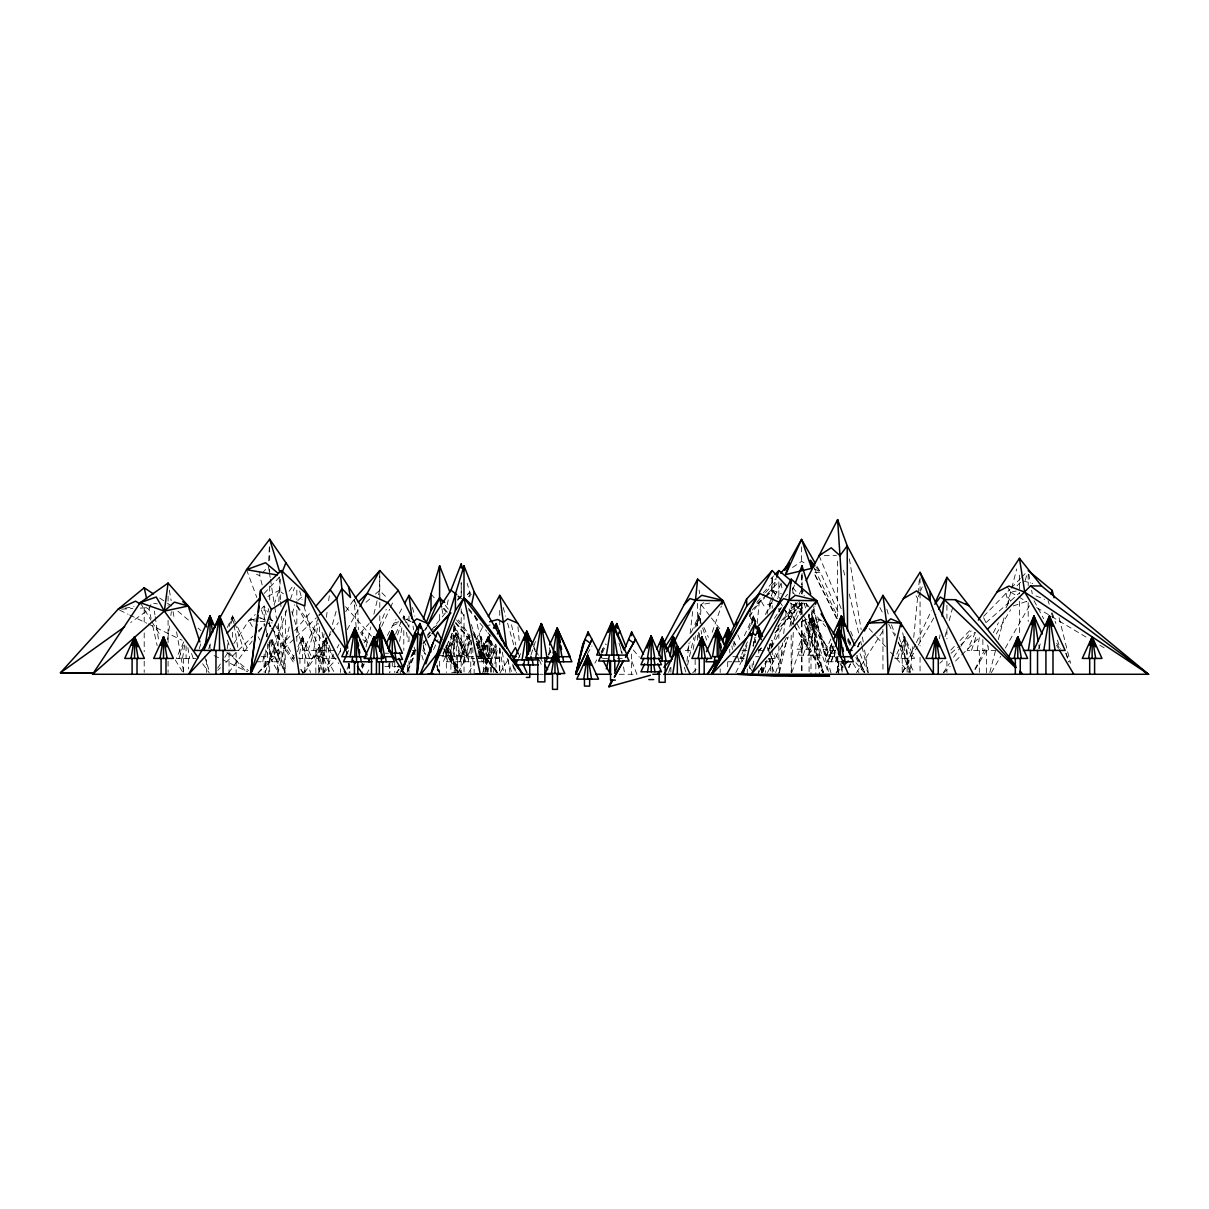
<?xml version="1.0" encoding="UTF-8"?>
<svg xmlns="http://www.w3.org/2000/svg" width="1209" height="1209" viewBox="0 0 1209 1209"><rect width="100%" height="100%" fill="white"/><g stroke="black" fill="none" stroke-linecap="round" stroke-linejoin="round"><path stroke-width="0.75" stroke-dasharray="5 3.75" d="M262.141 584.884L259.799 575.771L259.829 570.769M285.551 611.074L285.097 672.416L281.546 616.409M379.762 572.371L379.566 590.46L378.251 595.916M772.158 577.796L771.357 596.052M277.738 672.4L278.508 622.106M278.826 601.614L280.503 577.781M268.7 560.916L269.35 546.453M699.422 638.488L699.799 630.947M700.177 623.421L701.129 604.591L703.834 602.656M791.275 672.385L793.361 630.947M793.829 621.532L794.691 604.591L797.396 602.656M753.358 664.874L753.706 661.111M757.227 623.527L759.176 602.853L764.617 597.881M912.825 646.649L910.317 672.431L902.262 630.418M913.717 637.43L917.843 595.236M918.009 593.468L919.384 579.368M686.969 661.353L689.085 642.886M690.127 633.652L692.651 611.497M779.276 672.416L782.646 642.886M783.689 633.652L786.424 609.653M801.945 612.933L800.69 609.427L801.491 602.52M762.35 672.4L763 666.824M769.816 609.079L771.13 597.911M939.529 638.79L939.997 634.921M167.673 639.516L169.88 622.907M170.862 615.517L171.346 611.814M318.768 672.431L324.088 633.833M326.37 617.285L327.125 611.769M328.636 600.737L330.163 589.705M182.514 658.437L184.886 644.065M227.201 648.629L228.108 643.188M231.387 623.255L232.596 616.016L236.329 624.207M262.776 661.776L263.955 654.628M266.902 636.78L267.491 633.214L265.965 636.569M309.534 658.437L302.416 636.871L298.85 658.437L312.254 658.437L302.416 636.871L297.867 646.815M313.705 650.427L318.194 623.255M322.697 658.437L325.962 638.669M388.573 666.522L389.147 663.046M399.62 641.375L402.023 626.882M448.297 655.565L452.453 630.403M449.914 656.699L454.629 628.136L467.656 656.699M451.577 661.776L456.292 633.214L469.334 661.776M466.462 656.699L469.999 635.284M468.14 661.776L471.389 642.13M477.721 656.638L480.986 636.871L490.824 658.437M484.371 658.437L487.922 636.871L497.776 658.437M485.64 658.437L489.192 636.871L499.03 658.437L471.147 658.437L472.659 655.112M493.468 672.416L497.745 646.543M695.402 635.934L693.014 650.427L682.979 650.427M697.2 625.068L698.696 616.016L700.933 620.927M752.194 623.255L753.388 616.016L756.381 622.575M806.841 649.233L812.357 615.865L827.576 649.233L797.139 649.233L812.357 615.865L825.324 655.157M808.806 655.157L814.307 621.804L829.54 655.157L799.089 655.157L814.307 621.804L819.823 655.157M834.044 656.699L835.223 649.565M834.422 656.699L835.6 649.565M835.721 661.776L837.187 652.845M836.099 661.776L837.278 654.628M901.098 658.437L904.664 636.871L914.503 658.437L894.811 658.437L904.664 636.871L911.782 658.437M977.189 650.427L979.29 637.747M447.194 604.787L448.343 599.301M687.558 665.101L693.724 637.596M696.188 626.594L701.129 604.591L710.318 602.989M779.473 672.431L787.286 637.596M789.749 626.594L794.691 604.591L803.879 602.989M484.703 672.476L492.592 638.443M361.264 666.975L362.141 663.333M366.055 646.936L370.846 626.897M373.898 614.142L377.828 597.745M767.05 614.127L771.025 597.73M771.463 595.916L776.329 578.839M277.707 674.274L289.737 624.826M292.412 613.84L294.648 604.681M989.823 672.446L995.506 650.548M998.347 639.606L1004.513 615.88M1007.369 604.938L1016.693 569.001M945.03 636.75L947.357 627.819M949.216 620.67L952.949 606.374M762.622 672.476L765.554 661.701M768.984 649.142L771.433 640.181M779.276 611.467L780.243 607.87M319.01 672.491L327.458 642.281M329.452 635.163L330.435 631.612M332.43 624.494L336.903 608.505M1025.156 580.501L1027.68 572.22M406.995 672.491L414.642 647.51M178.962 658.437L184.433 641.843M199.198 648.719L200.906 643.551M208.719 648.719L210.986 641.828M229.181 626.338L232.596 616.016L234.289 621.184M266.373 636.599L267.491 633.214M297.474 651.802L302.416 636.871L305.968 658.437M308.023 650.427L317.121 622.892M319.146 658.437L326.264 636.871L316.426 658.437L336.102 658.437M346.016 654.915L347.195 651.349M397.565 634.952L400.406 626.338M442.962 655.565L446.333 645.349M445.199 656.699L454.629 628.136L465.722 661.776M446.862 661.776L456.292 633.214L461.007 661.776M461.747 656.699L469.409 633.486M463.425 661.776L471.178 638.292M477.706 646.815L480.986 636.871L488.104 658.437M480.804 658.437L487.922 636.871L495.055 658.437M482.074 658.437L489.192 636.871L496.31 658.437M487.333 672.506L496.083 646.029M531.099 654.598L535.632 640.83M548.357 654.915L550.125 649.565M601.462 653.344L603.775 646.316M668.653 672.521L670.39 667.262M687.332 650.427L690.173 641.828M694.722 628.06L698.696 616.016L702.097 626.338M748.839 629.783L753.388 616.016L755.655 622.892M742.613 658.437L748.084 641.843M752.875 645.984L755.837 637.067M801.34 649.233L812.357 615.865L817.858 649.233M803.305 655.157L814.307 621.804L814.307 655.157M830.009 650.427L832.291 643.551M829.329 656.699L832.865 645.984M829.706 656.699L833.243 645.984M831.006 661.776L834.875 650.034M831.384 661.776L835.253 650.034M897.531 658.437L904.664 636.871L908.216 658.437M971.507 650.427L976.615 634.952M1038.667 648.719L1040.934 641.828M274.141 604.712L279.007 590.445L283.39 593.831M762.743 672.491L767.005 659.993M771.266 647.51L777.976 627.894M265.239 672.521L286.926 609.548M290.477 599.196L294.528 587.468M712.222 632.262L721.365 605.996M791.789 672.521L814.926 605.996M775.649 672.582L788.253 637.007M792.651 624.554L800.222 603.215M415.745 650.094L407.116 672.536L415.276 653.903M794.555 585.035L791.819 592.002L794.721 594.299M150.913 604.606L149.039 609.366L130.708 622.484M920.2 592.002L917.495 598.757L916.044 595.841M920.88 590.309L922.225 586.939M801.491 593.876L802.882 590.46L804.257 595.916M362.337 667.428L363.743 663.998M379.218 626.353L386.245 609.245M346.998 669.302L349.749 662.668M361.204 634.937L362.428 631.975L368.987 644.367M850.32 663.877L848.854 667.338L850.32 664.043M857.695 646.573L859.176 643.112M857.68 646.981L860.627 640.166M425.583 630.131L427.064 626.73M848.899 667.428L850.411 663.998M857.906 646.891L860.914 640.045M433.547 649.565L438.036 639.697M183.813 641.843L176.242 658.437L195.918 658.437M227.352 627.486L232.596 616.016L233.79 623.255M294.089 655.112L292.578 658.437L297.278 658.437M318.647 617.648L303.686 650.427L335.089 650.427M338.233 655.112L341.27 648.477M346.56 655.051L348.857 650.019M395.585 634.045L403.806 616.016L409.05 627.486M458.151 656.699L468.88 633.184M459.828 661.776L469.787 639.939M477.207 645.168L480.986 636.871L484.552 658.437M478.084 658.437L487.922 636.871L491.489 658.437M479.353 658.437L489.192 636.871L492.758 658.437M482.633 672.582L495.72 643.883M518.48 658.21L521.547 651.485M548.901 655.051L550.443 651.696M602.43 652.694L606.238 644.352M691.216 632.398L698.696 616.016L699.89 623.255M744.412 635.677L753.388 616.016L754.582 623.255M747.464 641.843L739.893 658.437L744.593 658.437M830.9 638.957L825.671 650.427L835.691 650.427M831.852 643.264L825.717 656.699L841.585 656.699M826.095 656.699L832.23 643.264M834.301 646.649L827.394 661.776L843.64 661.776M827.772 661.776L833.908 648.326M975.391 632.398L967.17 650.427L995.234 650.427M362.685 667.428L364.272 663.998M381.696 626.368L389.615 609.26M390.401 607.553L393.575 600.707M902.382 672.597L915.666 644.17M916.452 642.493L931.308 610.726M974.847 669.287L986.635 646.029M993.36 632.745L998.407 622.786M1005.979 607.825L1008.502 602.853L1019.399 592.924M735.828 672.612L745.122 654.326M765.388 614.459L773.82 597.851M774.667 596.188L781.422 582.889M758.768 672.597L762.214 665.917M771.69 647.54L794.948 602.43M799.255 594.072L802.7 587.393M366.493 674.274L369.168 669.318M387.364 635.496L396.038 619.386M399.302 613.311L402.929 606.555M458.135 672.657L471.48 647.858M475.923 639.606L483.026 626.413M767.488 672.657L786.606 637.113M795.9 619.839L804.771 603.351M323.468 672.612L333.488 654.462M337.13 647.873L338.943 644.563M347.149 629.723L358.982 608.263M468.775 672.672L474.971 661.504M479.399 653.54L490.023 634.393M594.888 663.106L596.657 659.918M601.085 651.938L605.513 643.959M991.38 672.642L1000.674 656.306M1005.314 648.13L1029.464 605.664M902.519 672.642L917.359 646.664M918.281 645.047L935.902 614.202M587.438 653.812L591.957 645.938M975.195 669.438L988.599 646.86M996.261 633.969L1010.633 609.789M302.431 674.274L318.677 647.556L330.813 674.274M500.103 672.763L510.138 656.275M856.501 672.703L884.399 628.65M836.069 672.718L841.056 664.965M217.696 668.124L220.718 663.514M224.753 657.379L227.776 652.769M233.805 643.551L248.903 620.519L255.28 614.504M364.105 642.795L366.342 639.38M398.804 669.287L396.748 672.4L400.511 672.476M424.389 630.493L426.429 627.38M774.425 618.388L781.588 607.523M943.277 672.718L949.473 663.424M953.599 657.228L959.78 647.933M960.823 646.377L971.144 630.886M304.577 672.703L326.717 639.833M327.775 638.261L330.934 633.561M331.991 632.005L338.324 622.605M345.698 611.648L354.146 599.12L357.804 609.427L358.348 629.798M749.248 616.53L759.176 602.853M228.637 672.763L252.152 641.027M258.877 631.959L264.469 624.418M289.042 591.277L293.485 585.277M412.163 653.585L415.715 649.233M427.578 634.755L429.951 631.869M431.129 630.418L447.723 610.152M781.452 620.701L797.033 602.475M785.412 596.853L787.558 594.284M411.362 655.097L415.019 650.774M427.185 636.357L433.275 629.148M434.499 627.713L436.933 624.826M457.622 600.329L461.279 596.007L461.249 582.814M777.765 626.7L797.245 603.639M258.046 672.854L289.828 636.221M294.709 630.584L311.831 610.847M692.697 672.869L696.626 668.804M763.332 592.818L775.725 578.779M399.242 669.635L396.748 672.4L399.272 669.635M411.664 655.852L415.382 651.711M422.833 643.445L426.565 639.304M427.805 637.929L430.283 635.163M758.708 650.835L761.186 648.069M774.848 632.912L803.411 601.19M756.758 602.278L764.3 593.967M765.554 592.591L776.858 580.124M410.607 657.167L415.654 651.636M423.21 643.339L426.989 639.183M428.258 637.793L430.767 635.027M467.309 594.904L469.833 592.123L467.127 583.327M759.01 650.744L761.519 647.979M775.377 632.745L803.108 602.309M323.816 672.899L335.15 660.537M360.342 633.063L369.153 623.451M262.262 573.081L267.219 567.701M264.182 593.453L279.551 577.01M752.104 610.092L766.294 595.07M767.579 593.71L779.185 581.423M770.994 578.627L773.624 575.937M950.833 650.019L954.762 645.969M960.022 640.574L970.51 629.798M983.627 616.318L1009.863 589.388M1011.177 588.042L1020.336 578.627M1021.65 577.282L1025.564 573.247M836.386 672.945L842.99 666.28M1017.041 585.776L1022.119 580.668L1032.728 583.539M943.579 672.945L950.229 666.325M955.548 661.021L979.502 637.188M467.415 594.526L469.833 592.123L470.664 595.78M217.726 670.345L220.431 667.716M225.826 662.472L252.847 636.266M258.242 631.038L264.998 624.479M258.182 672.99L294.739 638.322M296.099 637.037L316.41 617.769M261.643 608.49L264.182 606.087L267.688 612.102M765.977 596.642L772.793 590.445L781.437 593.861M457.47 599.452L461.279 596.007M939.831 663.182L942.627 660.718M951.045 653.328L959.447 645.954M960.853 644.714L974.862 632.398M986.076 622.544L1008.502 602.853L1005.933 593.423L1011.449 602.807M365.964 602.309L370.045 598.757M375.485 594.012L379.566 590.46L387.212 598.138M757.061 603.503L763.846 597.563M765.206 596.385L772.007 590.46L780.938 599.422M297.807 600.495L303.217 595.78M468.457 596.596L471.344 594.299M311.907 658.678L316.017 655.913L323.09 657.273M792.515 567.459L801.643 561.354L806.327 564.074M446.091 649.021L448.463 647.646L444.504 650.397L457.576 672.672L442.162 647.299M267.899 596.43L279.007 590.445M392.577 625.809L402.809 621.139M404.516 620.353L407.932 618.796M801.219 621.91L808.05 618.796L816.936 623.103L819.702 619.325L824.085 621.592M772.249 603.095L763.952 605.936L760.28 599.679M1013.293 605.936L1026.547 601.402M394.028 623.103L398.819 621.758M802.126 620.867L806.917 619.522L812.66 622.378L816.952 618.857L823.646 621.698M255.552 618.902L248.903 620.519L253.527 628.665M1006.916 586.289L1010.679 592.153L1016.134 591.065M125.116 608.157L134.048 606.631M313.373 656.275L319.357 655.58L323.725 658.678M485.217 625.597L490.809 624.977M814.911 572.552L820.412 572.205L839.242 614.731M121.701 609.155L132.899 608.52M140.365 608.097L149.689 607.553M824.296 555.641L836.477 555.641M234.017 650.427L248.298 650.427L237.085 625.854M412.329 650.427L416.183 650.427M742.024 650.427L747.706 650.427M759.071 650.427L769.09 650.427L767.594 647.163M384.749 653.238L388.482 653.238M438.882 655.565L468.412 655.565L455.204 626.625M261.099 656.699L278.856 656.699L271.179 639.893M732.82 656.699L741.132 656.699M755.64 656.699L758.784 656.699M771.176 656.699L767.972 648.296M602.535 658.437L608.807 658.437M617.497 658.437L622.212 658.437M769.226 658.437L770.45 658.437L770.45 674.274M256.127 661.776L280.533 661.776L270.559 639.924M477.57 661.776L485.897 661.776L472.855 633.214M728.241 661.776L731.929 661.776M734.498 661.776L742.81 661.776L740.497 656.699M765.161 661.776L773.488 661.776L767.337 648.311M384.855 666.522L396.008 666.522M539.607 674.274L543.279 674.274M619.295 674.274L636.931 674.274L631.461 660.431M258.303 621.184L248.903 620.519L259.497 617.708L264.423 620.202M260.192 621.32L267.703 621.864L270.892 626.489M153.709 603.276L157.382 603.88M1035.947 595.916L1044.591 599.332M256.489 574.245L259.799 575.771M119.661 610.182L128.078 614.232M129.771 615.049L146.621 623.164M148.314 623.98L182.03 640.196M214.069 655.61L220.809 658.86M222.486 659.661L247.785 671.841M406.813 619.522L411.12 621.668M268.428 618.706L272.947 621.139L271.194 618.116M814.156 568.593L820.412 572.205L816.816 565.963M260.524 617.678L264.831 620.187M362.881 639.697L368.156 642.795M1010.679 592.153L1017.177 596.022M1018.794 596.989L1026.909 601.825M1036.627 607.613L1088.538 638.533M1099.888 645.289L1106.386 649.157M146.047 607.553L149.039 609.366L151.08 618.434M789.976 602.868L800.69 609.427M159.694 598.062L165.89 602.173M167.431 603.2L172.086 606.283M458.241 595.871L462.579 599.316M177.844 611.134L190.826 622.061M198.034 628.136L200.921 630.569M226.884 652.422L248.51 670.632M457.818 596.4L460.236 598.787M268.987 617.149L272.947 621.139M869.075 628.574L875.376 635.496M876.631 636.886L885.472 646.573M890.519 652.119L909.425 672.884M229.937 653.374L247.104 672.869M345.562 606.661L371.48 636.236M633.259 649.943L639.349 657.107M815.969 566.961L820.412 572.205M792.802 587.589L797.653 593.362M806.146 603.487L825.566 626.594M855.912 662.713L864.405 672.824M468.654 609.774L486.728 631.264M487.922 632.7L491.534 637.007M431.024 593.997L435.844 599.74M443.068 608.339L447.889 614.066M455.113 622.665L471.963 642.735M477.993 649.898L497.262 672.839L477.223 648.477M468.563 608.354L473.278 614.081M474.457 615.517L477.993 619.824M444.171 608.354L447.708 612.661M455.974 622.68L470.135 639.878M794.691 604.591L801.537 613.477M802.685 614.958L843.776 668.335M701.129 604.591L710.257 616.439M711.406 617.935L721.682 631.279M741.087 656.472L743.369 659.449M749.066 666.854L753.645 672.793M445.244 605.225L448.63 609.623M456.564 619.915L470.15 637.536M478.084 647.828L497.337 672.793M458.347 619.885L469.485 634.997M476.18 644.065L497.352 672.763M422.651 649.958L426.006 654.507M437.174 669.71L439.411 672.748M202.659 663.741L209.217 672.763M297.278 605.89L338.822 663.635M444.338 648.704L461.097 672.763L446.197 647.314M345.925 651.092L348.071 654.175M271.965 628.03L294.331 660.401M300.724 669.65L302.855 672.733M805.904 603.427L807.808 606.208M852.995 663.424L858.979 672.718M535.647 651.016L538.655 655.671M539.652 657.212L542.645 661.867M443.884 649.46L458.876 672.718M268.715 623.451L270.74 626.625M271.753 628.212L294.996 664.738M780.5 602.853L782.45 606.026M783.417 607.613L793.18 623.481M794.147 625.068L823.405 672.688M140.214 602.656L150.913 620.157M151.896 621.758L160.646 636.07M175.245 659.948L183.043 672.672M772.793 590.445L777.719 598.5M783.628 608.172L793.467 624.297M794.449 625.914L822.981 672.657L796.066 622M1056.5 645.289L1058.434 648.508M446.136 647.51L461.203 672.688M461.294 611.361L465.102 617.814M472.734 630.72L497.519 672.657M274.836 624.358L294.528 658.164M301.101 669.438L302.975 672.657M258.152 636.811L259.995 640.06M265.527 649.837L278.463 672.642M296.93 606.087L335.377 674.274M1034.058 600.767L1043.654 618.736M1056.742 643.233L1059.356 648.13M789.084 608.928L795.19 620.368M879.88 607.553L882.525 612.555M888.706 624.222L894.887 635.904M898.408 642.583L914.306 672.597M445.894 647.692L459.057 672.612M837.353 618.796L814.231 573.398L837.535 620.474M847.63 638.972L851.06 645.697M857.045 657.454L864.752 672.582L857.332 655.565M423.634 640.74L426.173 645.772M437.144 667.564L439.683 672.597M847.554 640.649L850.894 647.374M855.896 657.454L863.407 672.582M814.534 568.895L837.595 616.484M848.31 638.579L850.788 643.672M856.546 655.58L864.798 672.567M983.612 617.648L985.864 622.575M771.025 643.505L772.536 646.815M775.558 653.464L777.84 658.437L771.554 658.437L770.964 654.84M734.241 641.571L735.767 644.941M733.606 641.601L735.132 644.956M703.925 627.486L708.414 637.324M533.668 646.407L535.209 649.777M533.804 648.115L535.345 651.47M539.169 659.857L541.481 664.92M512.661 664.149L516.515 672.582M474.245 634.861L484.22 656.699L441.587 656.699L454.629 628.136L454.629 656.699M519.084 655.565L519.855 657.273M737.883 634.952L740.815 641.783M743.762 648.629L745.228 652.044M819.067 555.641L842.038 610.666M850.652 631.294L854.249 639.878M859.992 653.646L867.896 672.552M795.673 602.671L800.57 614.897M801.265 616.635L823.677 672.521M768.864 658.693L774.349 672.536M512.707 665.615L515.442 672.536L515.442 668.925M436.555 665.615L439.305 672.536M891.456 624.811L895.446 635.042M898.091 641.873L910.029 672.567M447.406 644.82L457.879 672.612M246.56 569.666L256.837 597.563M261.325 609.759L265.179 620.232M272.237 639.395L284.432 672.521M1051.286 612.933L1053.795 619.945M1065.749 653.238L1068.907 662.003M804.469 619.945L823.344 672.521M803.97 603.215L805.844 608.55M808.337 615.653L828.241 672.582M471.223 624.464L488.028 672.491M1048.052 600.692L1049.246 604.198M1052.253 612.963L1055.865 623.466M1066.096 653.253L1069.104 662.003M798.711 600.692L802.323 611.21M805.33 619.96L823.374 672.521L808.851 614.142M1057.407 640.105L1060.248 648.719M849.897 641.828L851.03 645.274M770.193 643.505L771.826 648.477M774.017 655.112L775.12 658.437M768.758 658.391L769.876 661.776M733.107 643.279L734.211 646.634M737.535 656.699L739.213 661.776M702.671 628.06L706.645 640.105M684.279 667.262L686.017 672.521M618.948 643.097L622.333 653.389M549.279 647.722L551.546 654.598M507.145 658.391L511.815 672.506M476.18 643.279L482.285 661.776M464.332 655.565L453.647 623.209L459.344 656.699M403.806 619.643L403.806 616.016L406.088 622.892M414.037 646.996L415.171 650.427M328.999 645.168L333.382 658.437M270.257 641.601L276.921 661.776M234.863 622.892L243.961 650.427M227.473 640.105L230.315 648.719M191.551 653.464L193.198 658.437M204.502 656.306L209.731 672.476M421.79 655.263L423.422 660.446M899.073 637.052L910.135 672.491M291.792 611.497L310.441 672.476M886.862 609.215L888.343 614.429M813.022 609.215L831.414 674.274M503.186 607.477L505.634 616.167M507.599 623.103L514.082 646.044M412.405 607.477L414.868 616.167M423.316 646.044L425.81 654.87M299.696 590.974L302.084 599.483M304.003 606.283L322.622 672.476M268.217 608.595L269.154 612.253M269.622 614.066L271.965 623.194M274.307 632.307L284.614 672.446M1059.099 617.784L1070.554 663.333M806.101 603.215L807.007 606.858M843.489 570.24L844.819 575.726M849.217 593.967L858.919 634.12M860.672 641.42L861.564 645.077M862.002 646.891L868.168 672.446M813.597 606.782L828.649 672.491M475.273 615.865L488.24 672.446M152.697 625.673L157.17 645.591M266.146 614.852L264.182 606.087L264.182 626.353M271.738 639.939L278.977 672.461M441.905 608.792L443.083 614.248M448.917 641.526L455.521 672.446M511.528 624.811L515.82 644.971M749.625 613.794L751.892 624.781M754.552 637.611L755.685 643.112M760.99 668.773L761.746 672.431L761.746 667.126M750.26 609.427L752.633 622.393M761.111 668.713L761.791 672.416M348.207 663.182L349.839 672.416M1028.814 574.124L1030.37 583.055M1031.625 590.204L1032.244 593.77M781.044 583.055L782.299 590.204M169.305 590.128L171.164 600.707M173.053 611.527L174.338 618.917M176.59 631.823L183.692 672.431M1038.788 645.001L1039.377 648.629M987.662 645.001L988.554 650.427M849.383 558.86L861.171 629.602M862.41 637.037L863.332 642.629M864.586 650.064L868.304 672.4M769.181 644.065L770.662 653.041M731.868 645.863L732.458 649.475M701.084 630.509L701.688 634.136M502.324 652.089L505.679 672.416M403.806 616.016L404.411 619.643M406.496 632.322L407.992 641.375M326.551 638.669L329.815 658.437M322.078 632.322L325.07 650.427M268.987 642.251L272.206 661.776M265.814 628.136L267.295 637.067M268.474 644.201L270.529 656.699M234.093 625.068L238.279 650.427M187.863 647.646L189.647 658.437M761.655 666.869L762.516 672.416M620.701 648.372L621.834 655.777M623.557 666.869L624.705 674.274M499.891 648.372L503.609 672.416M423.18 644.684L424.601 653.918M268.458 566.356L270.166 577.509M270.453 579.368L274.473 605.422M274.76 607.281L276.483 618.449M277.632 625.884L284.795 672.416M154.389 611.059L154.918 614.792M155.19 616.666L158.681 640.966M792.439 588.239L793.18 593.679M699.119 590.052L699.618 593.679M811.239 611.558L819.521 674.274M508.218 659.449L509.926 672.416M413.04 626.081L413.523 629.783M349.099 663.091L349.99 672.4M517.966 626.761L519.235 641.375M356.156 627.305L354.146 599.12L354.388 605.936M279.143 577.222L280.518 599.619M280.624 601.493L280.972 607.084M802.051 573.368L802.081 588.451M802.096 590.34L802.096 594.103M1028.194 574.32L1028.194 585.64M1028.194 602.611L1028.194 621.471M1019.474 575.152L1019.474 593.846M1019.474 601.326L1019.474 634.997M986.408 650.427L986.408 674.274M982.872 639.561L982.872 650.427M979.335 650.427L979.335 672.431M946.919 605.301L946.919 618.358M946.919 629.541L946.919 638.851M946.919 661.217L946.919 672.4M920.064 577.993L920.064 591.201M920.064 593.09L920.064 645.954M920.064 657.273L920.064 672.385M907.113 658.437L907.113 672.506M904.664 636.871L904.664 658.437M902.201 658.437L902.201 674.274M882.948 629.164L882.948 672.385M842.114 667.126L842.114 674.274M841.736 665.343L841.736 674.274M838.714 661.776L838.714 674.274M838.336 661.776L838.336 672.491M837.837 657.772L837.837 674.274M837.625 561.127L837.625 615.804M837.625 657.303L837.625 672.385M815.833 655.157L815.833 674.274M812.357 615.865L812.357 649.233M810.997 655.157L810.997 674.274M809.093 614.127L809.093 674.274M802.035 575.182L802.035 584.536M802.035 586.395L802.035 593.876M802.035 603.231L802.035 614.444M802.035 621.925L802.035 672.4M801.552 546.891L801.552 563.757M801.552 574.985L801.552 584.355M801.552 586.229L801.552 593.725M801.552 603.079L801.552 614.323M801.552 621.819L801.552 672.4M791.185 603.397L791.185 625.778M791.185 635.103L791.185 672.4M778.853 581.877L778.853 596.959M778.853 608.263L778.853 612.041M778.853 625.234L778.853 638.443M778.853 645.984L778.853 674.274M772.234 578.098L772.234 595.07M772.234 596.959L772.234 608.263M772.234 640.332L772.234 647.873M772.234 649.762L772.234 672.385M765.539 661.958L765.539 672.506M758.784 649.339L758.784 653.132M758.345 670.693L758.345 674.274M754.945 639.304L754.945 642.976M753.388 616.016L753.388 623.255M753.388 641.375L753.388 648.629M752.179 663.711L752.179 667.232M749.852 665.101L749.852 668.773M747.268 668.985L747.268 674.274M729.783 649.278L729.783 652.845M727.682 661.776L727.682 667.126M720.186 668.909L720.186 672.491M698.696 616.016L698.696 623.255M698.696 632.322L698.696 637.747M697.623 603.397L697.623 625.778M697.623 635.103L697.623 640.694M695.16 659.6L695.16 672.431M670.889 667.232L670.889 674.274M631.642 654.039L631.642 674.274M499.74 610.364L499.74 617.89M499.74 619.764L499.74 625.401M499.74 647.964L499.74 672.385M499.574 648.387L499.574 672.416M496.053 644.82L496.053 672.431M491.655 658.437L491.655 674.274M490.386 658.437L490.386 674.274M489.192 636.871L489.192 658.437M487.922 636.871L487.922 658.437M486.728 658.437L486.728 672.506M485.474 658.437L485.474 674.274M483.449 658.437L483.449 672.506M480.986 636.871L480.986 658.437M474.155 674.274L474.155 661.776L443.265 661.776L456.292 633.214L456.292 661.776M472.855 647.495L472.855 661.776M471.178 640.12L471.178 656.699M470.754 661.776L470.754 674.274M469.833 592.123L469.833 597.594M464.029 614.444L464.029 674.274M461.203 582.662L461.203 597.609M461.203 608.837L461.203 672.4M457.607 661.776L457.607 674.274M457.365 655.565L457.365 672.4L450.912 672.4L450.912 655.565M454.191 661.776L454.191 672.491M453.647 626.806L453.647 655.565M446.333 645.576L446.333 672.476M439.653 614.444L439.653 621.925M439.653 661.187L439.653 674.274M437.598 665.071L437.598 672.431M408.974 616.001L408.974 627.29M408.974 636.675L408.974 642.311M408.974 661.111L408.974 672.385M407.342 665.101L407.342 672.431M403.806 630.509L403.806 650.427M400.27 670.602L400.27 674.274M394.769 662.456L394.769 672.582M392.29 662.759L392.29 666.522M389.887 662.456L389.887 672.582M389.343 663.711L389.343 672.506M379.792 576.209L379.792 608.263M379.792 615.819L379.792 627.123M362.428 631.975L362.428 635.647M362.428 663.227L362.428 672.431M349.023 663.711L349.023 672.506M346.56 651.243L346.56 654.84M340.47 648.281L340.47 651.999M340.47 668.698L340.47 672.416M328.712 658.437L328.712 674.274M326.264 638.669L326.264 658.437M323.8 658.437L323.8 674.274M322.924 650.427L322.924 674.274M319.388 626.882L319.388 650.427M318.677 647.556L318.677 674.274M315.851 650.427L315.851 674.274M304.864 658.437L304.864 672.506M302.416 636.871L302.416 658.437M299.953 658.437L299.953 663.711M296.825 590.113L296.825 599.468M296.825 601.341L296.825 644.352M269.683 546.71L269.683 561.717M269.683 569.227L269.683 576.723M269.683 586.108L269.683 601.115M269.683 621.743L269.683 629.254M269.683 640.498L269.683 672.4M268.791 661.776L268.791 674.274M267.491 643.929L267.491 661.776M265.814 651.167L265.814 656.699M265.391 661.776L265.391 672.491M264.182 653.993L264.182 672.431M236.133 652.271L236.133 674.274M232.596 616.016L232.596 623.255M232.596 632.322L232.596 637.747M229.045 652.271L229.045 674.274M210.003 645.001L210.003 648.629M206.467 659.6L206.467 672.431M188.544 658.437L188.544 668.985M186.08 645.848L186.08 658.437M183.617 658.437L183.617 674.274M168.081 596.113L168.081 605.422M168.081 620.308L168.081 642.629M168.081 661.247L168.081 672.4M144.203 608.459L144.203 625.385M144.203 632.896L144.203 651.711M144.203 661.111L144.203 672.385"/><path stroke-width="1.5" d="M417.105 674.274L420.475 635.39L422.863 631.007L417.105 674.274L417.694 633.063L419.901 623.527L431.084 651.772M259.965 600.692L260.54 590.46L281.365 570.557L305.937 593.423L346.484 674.274L344.293 671.237M305.937 593.423L304.804 605.936L287.576 599.12L271.421 609.427L250.444 674.274L260.54 590.46L271.421 609.427M734.211 626.398L723.194 600.752L697.623 579.156L695.462 600.329L674.864 640.664M942.219 616.394L946.919 577.343L1015.62 665.509M281.365 570.557L287.576 599.12L250.444 674.274L256.867 624.6M257.351 620.927L258.061 615.411M258.545 611.724L259.255 606.208M538.141 674.274L92.549 674.274L164.364 611.119L168.081 583.086L206.633 626.897M130.995 658.437L134.562 636.871L144.4 658.437L124.723 658.437L134.562 636.871L137.856 646.815M159.981 658.437L163.532 636.871L173.371 658.437L153.694 658.437L163.532 636.871L166.827 646.815M205.213 645.001L210.003 616.016L215.232 627.486M213.827 650.427L219.509 616.016L235.211 650.427L203.807 650.427L219.509 616.016L222.35 624.615M350.142 656.699L354.857 628.136L367.113 655.021M351.819 661.776L352.696 656.411M370.407 658.437L373.974 636.871L383.812 658.437L364.121 658.437L373.974 636.871L377.253 646.815M376.845 645.984L379.792 628.136L392.819 656.699L381.364 656.699M377.344 658.21L376.755 661.776L394.497 661.776L381.47 633.214L381.47 661.776M388.769 651.5L392.2 630.705L402.476 653.238L392.2 653.238M522.061 659.857L526.776 631.294L532.912 644.729M523.739 664.92L524.615 659.57M535.632 658.044L541.315 623.617L556.276 656.396M553.072 653.132L557.198 628.136L570.225 656.699L557.198 656.699L557.198 628.136L549.536 644.941M551.425 673.519L554.976 651.953L564.815 673.519L545.138 673.519L554.976 651.953L558.271 661.912M583.705 679.156L587.65 655.278L598.546 679.156L576.753 679.156L587.65 655.278L591.02 665.509M606.389 655.097L611.89 621.743L627.108 655.097L596.672 655.097L611.89 621.743L613.84 627.667M608.339 661.036L609.26 655.474M647.404 658.527L651.137 635.994L661.414 658.527L640.846 658.527L651.137 635.994L652.845 641.193M647.51 664.723L648.659 657.787M647.51 671.811L648.659 664.874M659.132 655.565L662.139 637.309L672.189 659.343M670.073 656.638L673.337 636.871L683.191 658.437M672.703 674.274L677.342 646.226L690.127 674.274M698.182 658.437L701.749 636.871L711.587 658.437L691.896 658.437L701.749 636.871L704.484 645.168M725.642 646.619L717.209 628.136L712.494 656.699L721.924 656.699M714.171 661.776L715.063 656.411M725.445 644.201L728.105 628.136L731.173 634.861M757.892 633.486L758.784 628.136L762.607 636.538M835.812 645.984L838.759 628.136L851.786 656.699L840.331 656.699M838.986 630.509L841.373 616.016L854.839 645.515M932.245 658.437L935.811 636.871L945.65 658.437L925.973 658.437L935.811 636.871L939.091 646.815M1014.23 658.437L1017.797 636.871L1027.635 658.437L1007.958 658.437L1017.797 636.871L1020.532 645.168M1028.315 650.427L1033.997 616.016L1042.234 634.045M1043.775 650.427L1049.457 616.016L1065.159 650.427L1023.313 650.427M1088.584 658.437L1092.135 636.871L1101.988 658.437L1082.297 658.437L1092.135 636.871L1095.43 646.815M474.245 592.002L522.847 674.274L471.586 604.787L474.245 592.002L464.029 565.827L430.827 674.274L463.969 597.866L464.029 565.827L464.029 569.575M494.934 628.302L496.053 623.527L505.166 646.588M606.344 668.894L608.414 659.933M615.018 631.476L616.847 623.527L625.975 646.588M743.611 672.476L754.945 623.527L761.338 639.667M583.584 642.795L575.665 674.274L579.323 674.274M776.843 577.192L778.853 570.557L791.578 581.091M423.377 618.978L439.653 565.827L449.854 592.002M131.826 645.168L134.562 636.871L138.128 658.437M160.797 645.168L163.532 636.871L167.099 658.437M208.296 621.184L210.003 616.016L212.844 624.615M216.668 624.615L219.509 616.016L225.191 650.427M351.91 637.067L354.857 628.136L357.637 636.569M371.223 645.168L373.974 636.871L377.525 658.437M376.256 638.851L379.792 628.136L383.132 638.246M389.328 639.365L392.2 630.705L395.056 639.365M523.829 640.211L526.776 631.294L529.557 639.727M539.048 630.509L541.315 623.617L544.156 632.231M554.84 635.284L557.198 628.136L571.902 661.776L558.875 661.776L558.875 633.214M552.241 660.25L554.976 651.953L558.543 673.519M584.264 665.509L587.65 655.278L591.579 679.156M608.414 632.277L611.89 621.743L617.391 655.097M647.117 648.13L651.137 635.994L654.855 658.527M659.902 644.095L662.139 637.309L666.068 649.173M670.058 646.815L673.337 636.871L675.529 643.505M674.441 654.991L677.342 646.226L679.065 651.485M698.998 645.168L701.749 636.871L705.3 658.437M714.262 637.067L717.209 628.136L720.549 638.246M725.158 637.067L728.105 628.136L729.783 633.214M757.605 631.702L758.784 628.136L761.05 636.826M814.851 565.646L810.408 560.402L811.662 568.366L785.638 574.592L789.356 563.334L780.682 573.172M837.973 626.338L841.373 616.016L844.789 626.338M836.401 635.284L838.759 628.136L841.54 636.569M933.62 643.505L935.811 636.871L939.363 658.437M1014.517 646.815L1017.797 636.871L1021.363 658.437M1031.156 624.615L1033.997 616.016L1035.705 621.184M1046.042 626.338L1049.457 616.016L1052.873 626.338M1089.4 645.168L1092.135 636.871L1095.702 658.437M425.825 663.922L432.233 644.956M401.872 670.814L414.763 632.806L419.901 623.527L420.672 628.453M250.444 674.274L252.258 668.925M428.923 655.036L433.124 642.795M721.969 604.258L723.194 600.752L695.462 600.329L690.022 598.576L684.188 604.591M815.531 604.258L816.755 600.752L791.185 579.156L740.936 674.274L789.024 600.329L795.386 595.296L816.241 600.329M402.053 670.753L415.533 635.617L417.694 633.063L420.475 635.39M426.369 622.469L431.024 610.379L439.577 597.866L439.653 565.827L439.653 569.575M430.827 674.274L455.415 610.379L463.969 597.866L471.586 604.787M427.457 625.839L450.987 590.143L461.203 563.968L463.364 571.011M795.235 583.282L802.035 565.827L810.665 593.997M282.09 572.416L285.913 562.744M1050.833 593.876L1052.223 590.46L1028.194 570.557M402.113 670.829L417.694 633.063M420.112 674.274L437.598 631.975L441.678 639.697M601.614 657.651L588.058 631.975L582.678 644.956L575.665 674.274L591.972 639.38L575.665 674.274L584.99 639.38L589.735 642.795M611.784 680.017L608.973 686.788L650.382 675.272M614.58 673.247L619.476 661.399M624.373 649.565L631.642 631.975L643.445 654.326M864.329 630.992L882.948 595.327L933.832 674.274M865.78 628.227L868.002 623.103L880.772 619.522L886.514 622.378L900.856 623.103L901.551 626.761M427.79 625.038L439.577 597.866L444.655 602.475M866.929 626.368L869.921 619.522M785.638 574.592L801.552 539.395L815.017 562.835M212.693 632.322L210.003 616.016L194.286 650.427L202.9 650.427M359.572 656.699L354.857 628.136L341.815 656.699L366.221 656.699M346.56 655.051L343.492 661.776L372.04 661.776M374.427 639.893L379.792 628.136L384.507 656.699M368.443 661.776L369.969 658.406M386.321 643.581L392.2 630.705L395.917 653.238M530.01 650.926L526.776 631.294L513.749 659.857L538.141 659.857M515.412 664.92L517.724 659.887M546.997 658.044L541.315 623.617L525.613 658.044L553.692 658.044M548.13 656.729L545.833 661.776L552.498 661.776M601.674 654.356L598.621 661.036L629.073 661.036L626.368 655.097M643.883 658.285L640.951 664.723L661.504 664.723L658.573 658.285M644.624 663.756L640.951 671.811L661.504 671.811L657.832 663.756M656.729 649.173L662.139 637.309L666.068 661.036M666.537 651.802L673.337 636.871L675.71 651.243M664.542 674.274L677.342 646.226L681.967 674.274M706.479 651.651L717.209 628.136L721.637 654.915M707.386 658.406L705.86 661.776L718.887 661.776M722.74 639.893L728.105 628.136L729.571 637.067M757.242 631.491L758.784 628.136L760.249 637.067M833.152 634.045L841.373 616.016L847.056 650.427M833.394 639.893L838.759 628.136L843.474 656.699M1020.532 645.515L1033.997 616.016L1038.183 641.375M1033.755 650.427L1049.457 616.016L1055.14 650.427M772.234 570.557L711.527 674.274L746.588 599.12L772.234 570.557L787.059 586.471M935.222 602.369L946.919 577.343M657.711 674.274L659.434 670.904M806.146 580.713L837.625 519.643L847.222 545.833L878.112 604.213M711.527 674.274L746.83 605.936L759.63 593.423L780.5 602.853M664.028 642.75L697.623 579.156M404.577 603.503L408.974 595.327L435.875 637.067M488.315 616.575L499.74 595.327L525.658 635.511M497.413 633.924L499 631.007L499.332 633.184M617.421 635.39L619.809 631.007L620.141 633.184M359.889 606.616L379.792 570.557L398.32 590.445L417.725 628.997M614.384 677.01L623.406 660.718M626.111 655.822L635.556 639.38L625.476 657.364M493.468 628.166L496.053 623.527L496.808 628.453M614.278 628.166L616.847 623.527L617.618 628.453M726.79 674.274L754.945 623.527L755.459 626.806M614.474 676.98L623.648 660.628M784.565 569.787L801.552 539.395L811.662 568.366M938.683 609.321L944.244 599.588L955.276 599.709L969.029 605.709L965.976 603.88M759.63 593.423L711.829 674.274L750.698 633.848M510.606 655.505L515.442 647.556L518.374 654.024M716.045 659.993L707.356 674.274L717.285 660.598M724.735 645.727L729.571 637.808M740.936 674.274L747.751 663.227M894.373 612.918L920.064 572.325L973.381 674.274M842.053 663.424L844.048 660.31M849.035 652.558L868.002 623.103L886.514 622.378L890.806 618.857L900.856 623.103L887.98 674.274L886.514 622.378L882.948 595.327M665.796 645.954L695.462 600.329L701.824 595.296L722.68 600.329M441.512 639.38L439.275 642.795L434.53 639.38M315.489 606.616L330.163 589.705L340.47 574.048L378.689 633.576M92.549 674.274L140.214 602.656L168.081 583.086M784.686 570.376L789.356 563.334M978.368 620.051L1019.474 558.316L1041.553 585.942L1148.55 674.274L663.711 674.274M345.698 649.49L269.683 539.214L246.56 569.666L188.664 674.274L211.711 649.611M934.784 604.258L940.36 597.019L944.244 599.588L1015.711 667.836M420.944 674.274L439.925 650.14M398.32 590.445L370.422 622.076M734.83 625.129L737.309 622.318M663.892 667.338L670.073 660.401M678.717 650.684L723.194 600.752M848.34 674.274L816.755 600.752L751.273 674.274L789.024 600.329L791.185 579.156L791.185 582.889M355.37 597.76L379.792 570.557M432.777 632.413L450.156 613.114M153.498 593.951L144.203 587.77L117.968 609.366L60.45 672.763L94.408 673.02M432.036 633.652L450.927 612.887M1041.553 585.942L1030.491 585.942L987.481 629.239M227.065 633.168L260.343 597.563M755.882 628.453L779.201 604.198M777.75 604.591L783.583 598.576L789.024 600.329L816.755 600.752M774.924 574.592L778.853 570.557M844.305 664.95L848.265 660.96M850.894 658.301L886.514 622.378M358.227 602.173L367.173 593.423L388.044 602.853L413.72 637.793M319.116 615.2L336.722 598.515L341.875 588.587L350.489 597.548L348.555 586.622M198.276 657.726L164.364 611.119L156.248 597.019L140.214 602.656L164.364 611.119L174.398 602.142L188.241 605.996L199.863 641.934M412.541 622.378L416.848 618.857L426.883 623.103M124.603 626.851L60.45 672.763L94.09 672.763M822.029 553.556L819.067 555.641L831.218 547.783L839.968 555.641L847.222 545.833L847.524 630.826M903.335 598.757L916.573 590.944L930.144 600.782L930.144 591.579M996.941 592.153L1008.88 586.063L1024.733 592.153L1148.55 674.274L1030.491 585.942M117.968 609.366L135.544 601.16L140.048 603.896M489.6 621.758L497.579 619.522L503.322 622.378L507.614 618.857L517.664 623.103M164.364 611.119L188.241 605.996L182.755 601.598M848.733 650.427L852.073 650.427M659.54 661.036L671.237 661.036M841.373 661.776L853.463 661.776L840.436 633.214L840.436 656.411M517.074 664.92L538.156 664.92M397.655 666.522L402.582 666.522L398.91 658.467M545.123 674.274L550.639 674.274M556.775 674.274L560.175 674.274M595.765 674.274L611.134 674.274M652.83 674.274L660.084 674.274M526.353 677.418L529.754 677.418L529.754 664.92M648.825 679.564L653.706 679.564M615.366 680.138L610.53 680.138L610.53 661.036M220.779 674.018L252.832 674.274L237.901 674.018M475.53 674.002L488.648 674.274M428.031 673.987L433.547 674.274M277.224 575.016L246.56 569.666L265.542 562.744L278.04 573.293M512.782 655.913L516.319 656.593M1143.684 671.373L1148.55 674.274M628.574 639.38L633.32 642.795M450.987 590.143L456.79 594.722M1019.746 671.69L1022.451 674.274L1020.169 671.358M955.276 599.709L1016.225 667.368M1019.958 671.509L1022.451 674.274L1020.003 671.479M402.355 671.448L404.819 674.274L387.741 647.661M522.847 674.274L463.969 597.866L480.305 674.274M442.978 602.278L439.577 597.866L441.527 606.963M330.163 589.705L336.722 598.515L345.91 650.246M306.255 594.269L308.355 597.276M353.179 660.326L355.31 663.424M357.456 666.522L362.791 674.274M821.032 613.855L835.993 637.067M544.639 664.965L547.647 669.62M1044.954 625.975L1024.733 592.153L1019.474 558.316M1059.401 650.125L1073.834 674.274M603.367 660.975L610.394 674.274M810.408 560.402L813.702 567.202M718.887 659.993L718.887 633.214L724.251 644.956M614.625 629.39L624.01 649.958M528.454 654.22L528.454 636.372L530.751 641.405M499.574 635.45L501.886 640.513M399.635 652.996L402.582 659.434L396.008 659.434L394.875 652.497M356.534 661.776L356.534 633.214L358.06 636.569M359.587 639.924L364.952 651.666M368.02 658.391L369.561 661.776M522.938 664.073L526.807 672.567M920.064 572.325L956.153 674.274M269.683 539.214L279.763 572.174M749.807 632.806L750.593 635.617L752.739 633.063L755.519 635.39L757.907 631.007L758.239 633.184M414.763 632.806L415.533 635.617M1052.223 590.46L1054.052 597.745M144.203 587.77L146.621 598.576M840.436 633.214L841.026 636.826M842.809 647.661L843.414 651.273M844.305 656.699L845.151 661.776M718.887 633.214L720.08 640.438M720.685 644.049L721.274 647.661M721.879 651.273L722.468 654.885M653.797 657.787L654.946 664.723M653.797 664.874L654.946 671.811M618.373 655.097L619.356 661.036M559.767 638.624L560.356 642.251M560.961 645.863L561.55 649.475M562.744 656.699L563.59 661.776M557.198 628.136L561.913 656.699M528.454 636.372L529.043 639.984M529.648 643.596L530.237 647.208M532.323 659.857L533.169 664.92M530.902 656.275L531.492 659.857M385.354 656.699L386.185 661.776M356.534 633.214L357.123 636.826M358.015 642.251L358.62 645.863M359.209 649.475L359.814 653.087M360.403 656.699L361.249 661.776M287.576 599.12L299.273 674.274M422.863 631.007L423.195 633.184M499.74 595.327L506.752 648.326M408.974 595.327L412.073 618.766M340.47 574.048L347.648 648.19M844.381 623.436L837.625 519.643L837.625 523.406M746.588 599.12L746.83 605.936M1094.598 658.437L1094.598 674.274M1092.135 636.871L1092.135 658.437M1089.687 658.437L1089.687 674.274M1052.994 650.427L1052.994 674.274M1049.457 616.016L1049.457 650.427M1045.921 650.427L1045.921 674.274M1037.534 650.427L1037.534 674.274M1033.997 616.016L1033.997 650.427M1030.461 650.427L1030.461 674.274M1020.26 658.437L1020.26 674.274M1017.797 636.871L1017.797 658.437M1015.333 658.437L1015.333 674.274M938.26 658.437L938.26 674.274M935.811 636.871L935.811 658.437M933.348 658.437L933.348 674.274M841.373 616.016L841.373 635.934M838.759 628.136L838.759 654.915M760.446 633.214L760.446 636.78M758.784 628.136L758.784 637.067M728.105 628.136L728.105 640.634M717.209 628.136L717.209 656.699M704.197 658.437L704.197 674.274M701.749 636.871L701.749 658.437M699.286 658.437L699.286 674.274M677.342 646.226L677.342 674.274M673.337 636.871L673.337 656.638M665.177 661.036L665.177 682.299L659.117 682.299L659.117 671.675M662.139 637.309L662.139 661.036M651.137 635.994L651.137 658.527M651.228 659.086L651.228 671.811M631.642 631.975L631.642 635.647M614.822 660.19L614.822 670.753M613.84 631.37L613.84 661.036M611.89 621.743L611.89 655.097M609.91 660.19L609.91 674.274M589.644 679.156L589.644 686.092L584.461 686.092L584.461 679.156M588.058 631.975L588.058 635.647M587.65 655.278L587.65 679.156M557.44 673.519L557.44 689.357L552.528 689.357L552.528 673.519M554.976 651.953L554.976 673.519M544.866 658.044L544.866 681.876L537.778 681.876L537.778 658.044M541.315 623.617L541.315 658.044M528.454 657.787L528.454 664.92M526.776 631.294L526.776 659.857M455.415 593.997L455.415 610.379M431.024 593.997L431.024 610.379M392.2 630.705L392.29 655.671M382.769 661.776L382.769 674.274M379.792 628.136L379.792 651.349M379.369 661.776L379.369 674.274M376.422 658.437L376.422 674.274M373.974 636.871L373.974 658.437M371.511 658.437L371.511 674.274M357.834 661.776L357.834 674.274M354.857 628.136L354.857 656.699M354.433 661.776L354.433 674.274M223.045 650.427L223.045 674.274M219.509 616.016L219.509 650.427M215.973 650.427L215.973 674.274M210.003 616.016L210.003 635.934M165.996 658.437L165.996 674.274M163.532 636.871L163.532 658.437M161.084 658.437L161.084 674.274M137.025 658.437L137.025 674.274M134.562 636.871L134.562 658.437M132.098 658.437L132.098 674.274M612.585 680.274L608.973 686.788L612.646 680.244M829.48 676.133L774.38 676.133L737.581 674.274L829.48 676.133M802.051 569.605L802.035 565.827L802.035 569.575M461.218 567.731L461.203 563.968L461.203 567.701"/></g></svg>
